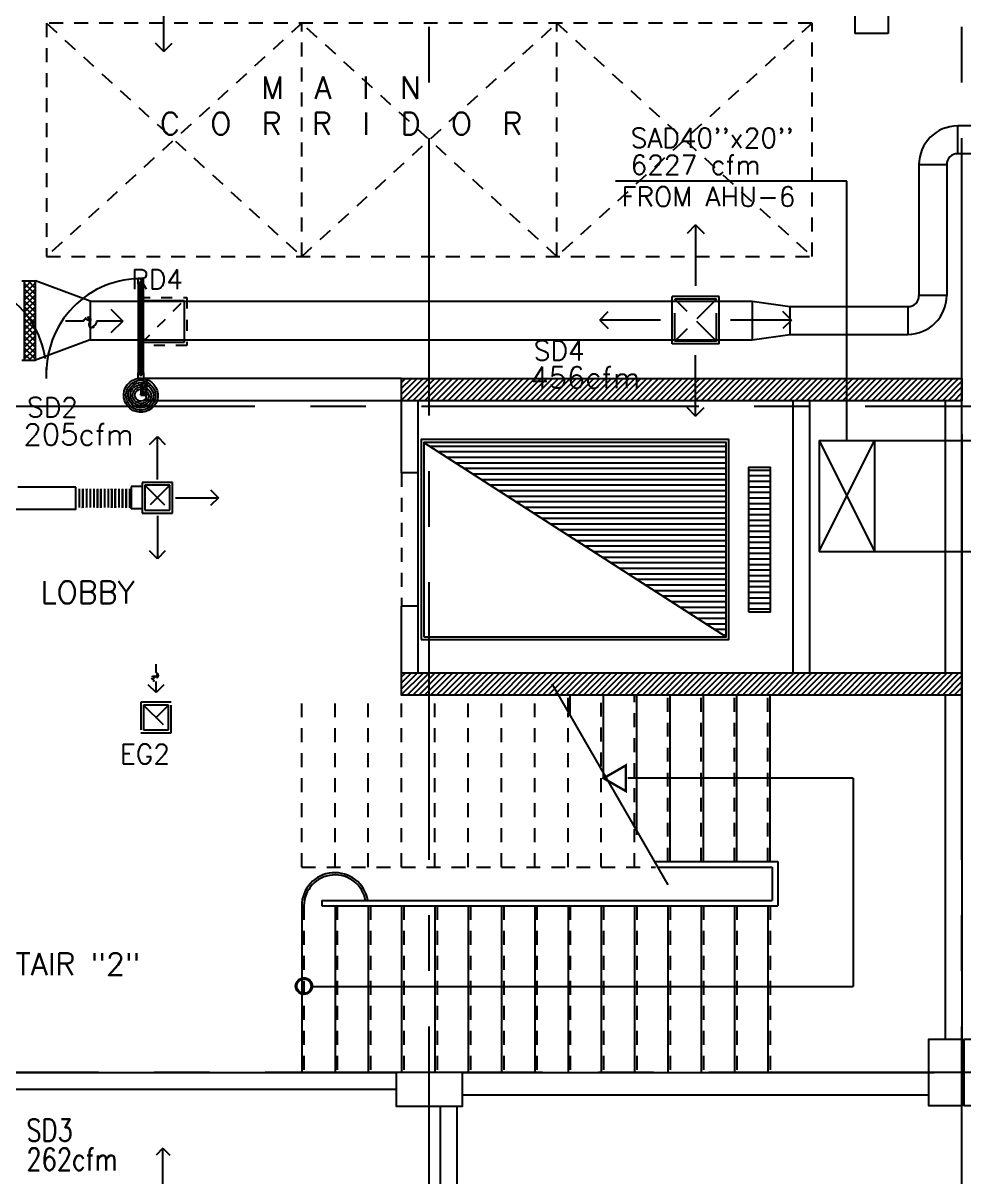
# Model space of a CAD drawing. Extents: x 417866230.2 to 417866327.8, y 43498045.5 to 43498135.4.
# Drawn here: x 417866275.36 to 417866283.83, y 43498093.38 to 43498103.77 of the extents above; entities that cross this region are included whole.
import ezdxf
from ezdxf.enums import TextEntityAlignment as Align

# ---------------------------------------------------------------- set-up
doc = ezdxf.new("R2010")
doc.units = 0
doc.header["$MEASUREMENT"] = 0
for name, pattern in [('CENTERX2', [4, 2.5, -0.5, 0.5, -0.5]), ('HIDDEN', [0.375, 0.25, -0.125]), ('HIDDEN2', [0.1875, 0.125, -0.0625])]:
    doc.linetypes.add(name, pattern=pattern)
doc.layers.get('0').update_dxf_attribs({"linetype": 'CONTINUOUS'})
for name, color, linetype in [('AXES', 11, 'CENTERX2'), ('COL', 9, 'CONTINUOUS'), ('DOOR', 9, 'CONTINUOUS'), ('DUCT', 6, 'CONTINUOUS'), ('EXDUCT', 10, 'CONTINUOUS'), ('FCU', 6, 'CONTINUOUS'), ('HAT', 12, 'CONTINUOUS'), ('HIDDEN', 9, 'HIDDEN2'), ('LIFTS', 9, 'CONTINUOUS'), ('M-AC-FLEX', 3, 'CONTINUOUS'), ('M-EGU.', 2, 'CONTINUOUS'), ('RM-NAME', 9, 'CONTINUOUS'), ('SCD', 2, 'CONTINUOUS'), ('STR', 9, 'CONTINUOUS'), ('WALL', 4, 'CONTINUOUS')]:
    doc.layers.add(name, color=color, linetype=linetype)
doc.styles.add('ROMANS', font='ROMANS.shx', dxfattribs={"width": 0.6})

# ---------------------------------------------------------------- blocks, each defined once
blk = doc.blocks.new('*X55')
at = {"color": 0}
for p, q in [((61359, 45555), (61555, 45751)), ((61359, 45608), (61502, 45751)), ((61359, 45661), (61449, 45751)), ((61359, 45714), (61396, 45751)), ((61408, 45551), (61608, 45751)), ((61461, 45551), (61661, 45751)), ((61514, 45551), (61714, 45751)), ((61567, 45551), (61767, 45751)), ((61620, 45551), (61820, 45751)), ((61673, 45551), (61873, 45751)), ((61726, 45551), (61926, 45751)), ((61779, 45551), (61979, 45751)), ((61832, 45551), (62032, 45751)), ((61885, 45551), (62085, 45751)), ((61938, 45551), (62138, 45751)), ((61991, 45551), (62191, 45751)), ((62044, 45551), (62244, 45751)), ((62097, 45551), (62297, 45751)), ((62150, 45551), (62350, 45751)), ((62203, 45551), (62403, 45751)), ((62256, 45551), (62456, 45751)), ((62309, 45551), (62509, 45751)), ((62362, 45551), (62562, 45751)), ((62415, 45551), (62615, 45751)), ((62469, 45551), (62669, 45751)), ((62522, 45551), (62722, 45751)), ((62575, 45551), (62775, 45751)), ((62628, 45551), (62828, 45751)), ((62681, 45551), (62881, 45751)), ((62734, 45551), (62934, 45751)), ((62787, 45551), (62987, 45751)), ((62840, 45551), (63040, 45751)), ((62893, 45551), (63093, 45751)), ((62946, 45551), (63146, 45751)), ((62999, 45551), (63199, 45751)), ((63052, 45551), (63252, 45751)), ((63105, 45551), (63305, 45751)), ((63158, 45551), (63358, 45751)), ((63211, 45551), (63411, 45751)), ((63264, 45551), (63464, 45751)), ((63317, 45551), (63517, 45751)), ((63370, 45551), (63570, 45751)), ((63423, 45551), (63623, 45751)), ((63476, 45551), (63676, 45751)), ((63529, 45551), (63729, 45751)), ((63582, 45551), (63782, 45751)), ((63635, 45551), (63835, 45751)), ((63688, 45551), (63888, 45751)), ((63741, 45551), (63941, 45751)), ((63794, 45551), (63994, 45751)), ((63847, 45551), (64047, 45751)), ((63900, 45551), (64100, 45751)), ((63953, 45551), (64153, 45751)), ((64006, 45551), (64206, 45751)), ((64060, 45551), (64260, 45751)), ((64113, 45551), (64313, 45751)), ((64166, 45551), (64366, 45751)), ((64219, 45551), (64419, 45751)), ((64272, 45551), (64472, 45751)), ((64325, 45551), (64525, 45751)), ((64378, 45551), (64578, 45751)), ((64431, 45551), (64631, 45751)), ((64484, 45551), (64684, 45751)), ((64537, 45551), (64737, 45751)), ((64590, 45551), (64790, 45751)), ((64643, 45551), (64843, 45751)), ((64696, 45551), (64896, 45751)), ((64749, 45551), (64949, 45751)), ((64802, 45551), (65002, 45751)), ((64855, 45551), (65055, 45751)), ((64908, 45551), (65108, 45751)), ((64961, 45551), (65161, 45751)), ((65014, 45551), (65214, 45751)), ((65067, 45551), (65267, 45751)), ((65120, 45551), (65320, 45751)), ((65173, 45551), (65373, 45751)), ((65226, 45551), (65426, 45751)), ((65279, 45551), (65479, 45751)), ((65332, 45551), (65532, 45751)), ((65385, 45551), (65585, 45751)), ((65438, 45551), (65638, 45751)), ((65491, 45551), (65691, 45751)), ((65544, 45551), (65744, 45751)), ((65597, 45551), (65797, 45751)), ((65651, 45551), (65851, 45751)), ((65704, 45551), (65904, 45751)), ((65757, 45551), (65957, 45751)), ((65810, 45551), (66010, 45751)), ((65863, 45551), (66063, 45751)), ((65916, 45551), (66116, 45751)), ((65969, 45551), (66169, 45751)), ((66022, 45551), (66222, 45751)), ((66075, 45551), (66275, 45751)), ((66128, 45551), (66328, 45751)), ((66181, 45551), (66381, 45751)), ((66234, 45551), (66409, 45726)), ((66287, 45551), (66409, 45673)), ((66340, 45551), (66409, 45620)), ((66393, 45551), (66409, 45567))]:
    blk.add_line(p, q, dxfattribs=at)
blk = doc.blocks.new('*X54')
at = {"color": 0}
for p, q in [((61359, 48207), (61553, 48401)), ((61359, 48260), (61500, 48401)), ((61359, 48313), (61447, 48401)), ((61359, 48366), (61394, 48401)), ((61406, 48201), (61606, 48401)), ((61459, 48201), (61659, 48401)), ((61512, 48201), (61712, 48401)), ((61565, 48201), (61765, 48401)), ((61618, 48201), (61818, 48401)), ((61671, 48201), (61871, 48401)), ((61724, 48201), (61924, 48401)), ((61777, 48201), (61977, 48401)), ((61830, 48201), (62030, 48401)), ((61884, 48201), (62084, 48401)), ((61937, 48201), (62137, 48401)), ((61990, 48201), (62190, 48401)), ((62043, 48201), (62243, 48401)), ((62096, 48201), (62296, 48401)), ((62149, 48201), (62349, 48401)), ((62202, 48201), (62402, 48401)), ((62255, 48201), (62455, 48401)), ((62308, 48201), (62508, 48401)), ((62361, 48201), (62561, 48401)), ((62414, 48201), (62614, 48401)), ((62467, 48201), (62667, 48401)), ((62520, 48201), (62720, 48401)), ((62573, 48201), (62773, 48401)), ((62626, 48201), (62826, 48401)), ((62679, 48201), (62879, 48401)), ((62732, 48201), (62932, 48401)), ((62785, 48201), (62985, 48401)), ((62838, 48201), (63038, 48401)), ((62891, 48201), (63091, 48401)), ((62944, 48201), (63144, 48401)), ((62997, 48201), (63197, 48401)), ((63050, 48201), (63250, 48401)), ((63103, 48201), (63303, 48401)), ((63156, 48201), (63356, 48401)), ((63209, 48201), (63409, 48401)), ((63262, 48201), (63462, 48401)), ((63315, 48201), (63515, 48401)), ((63368, 48201), (63568, 48401)), ((63421, 48201), (63621, 48401)), ((63475, 48201), (63675, 48401)), ((63528, 48201), (63728, 48401)), ((63581, 48201), (63781, 48401)), ((63634, 48201), (63834, 48401)), ((63687, 48201), (63887, 48401)), ((63740, 48201), (63940, 48401)), ((63793, 48201), (63993, 48401)), ((63846, 48201), (64046, 48401)), ((63899, 48201), (64099, 48401)), ((63952, 48201), (64152, 48401)), ((64005, 48201), (64205, 48401)), ((64058, 48201), (64258, 48401)), ((64111, 48201), (64311, 48401)), ((64164, 48201), (64364, 48401)), ((64217, 48201), (64417, 48401)), ((64270, 48201), (64470, 48401)), ((64323, 48201), (64523, 48401)), ((64376, 48201), (64576, 48401)), ((64429, 48201), (64629, 48401)), ((64482, 48201), (64682, 48401)), ((64535, 48201), (64735, 48401)), ((64588, 48201), (64788, 48401)), ((64641, 48201), (64841, 48401)), ((64694, 48201), (64894, 48401)), ((64747, 48201), (64947, 48401)), ((64800, 48201), (65000, 48401)), ((64853, 48201), (65053, 48401)), ((64906, 48201), (65106, 48401)), ((64959, 48201), (65159, 48401)), ((65012, 48201), (65212, 48401)), ((65065, 48201), (65265, 48401)), ((65119, 48201), (65319, 48401)), ((65172, 48201), (65372, 48401)), ((65225, 48201), (65425, 48401)), ((65278, 48201), (65478, 48401)), ((65331, 48201), (65531, 48401)), ((65384, 48201), (65584, 48401)), ((65437, 48201), (65637, 48401)), ((65490, 48201), (65690, 48401)), ((65543, 48201), (65743, 48401)), ((65596, 48201), (65796, 48401)), ((65649, 48201), (65849, 48401)), ((65702, 48201), (65902, 48401)), ((65755, 48201), (65955, 48401)), ((65808, 48201), (66008, 48401)), ((65861, 48201), (66061, 48401)), ((65914, 48201), (66114, 48401)), ((65967, 48201), (66167, 48401)), ((66020, 48201), (66220, 48401)), ((66073, 48201), (66273, 48401)), ((66126, 48201), (66326, 48401)), ((66179, 48201), (66379, 48401)), ((66232, 48201), (66409, 48378)), ((66285, 48201), (66409, 48325)), ((66338, 48201), (66409, 48272)), ((66391, 48201), (66409, 48219))]:
    blk.add_line(p, q, dxfattribs=at)
blk = doc.blocks.new('*X46')
at = {"color": 0}
for p, q in [((477438, 147300), (480112, 147300)), ((477516, 147250), (480112, 147250)), ((477594, 147200), (480112, 147200)), ((477671, 147150), (480112, 147150)), ((477749, 147100), (480112, 147100)), ((477827, 147050), (480112, 147050)), ((477905, 147000), (480112, 147000)), ((477983, 146950), (480112, 146950)), ((478061, 146900), (480112, 146900)), ((478139, 146850), (480112, 146850)), ((478216, 146800), (480112, 146800)), ((478294, 146750), (480112, 146750)), ((478372, 146700), (480112, 146700)), ((478450, 146650), (480112, 146650)), ((478528, 146600), (480112, 146600)), ((478606, 146550), (480112, 146550)), ((478684, 146500), (480112, 146500)), ((478761, 146450), (480112, 146450)), ((478839, 146400), (480112, 146400)), ((478917, 146350), (480112, 146350)), ((478995, 146300), (480112, 146300)), ((479073, 146250), (480112, 146250)), ((479151, 146200), (480112, 146200)), ((479229, 146150), (480112, 146150)), ((479306, 146100), (480112, 146100)), ((479384, 146050), (480112, 146050)), ((479462, 146000), (480112, 146000)), ((479540, 145950), (480112, 145950)), ((479618, 145900), (480112, 145900)), ((479696, 145850), (480112, 145850)), ((479774, 145800), (480112, 145800)), ((479851, 145750), (480112, 145750)), ((479929, 145700), (480112, 145700)), ((480007, 145650), (480112, 145650)), ((480085, 145600), (480112, 145600))]:
    blk.add_line(p, q, dxfattribs=at)
blk = doc.blocks.new('A$C272A55A0')
at = {"layer": 'DOOR', "color": 0, "linetype": 'ByBlock'}
for p, q in [((0, 900), (0, 1050)), ((50, 1050), (0, 1050)), ((50, 950), (50, 1050)), ((1750, 950), (1750, 1050)), ((1750, 1050), (1800, 1050)), ((1800, 1050), (1800, 900)), ((25, 950), (50, 950)), ((25, 900), (25, 950)), ((1775, 950), (1750, 950)), ((1775, 900), (1775, 950)), ((0, 900), (25, 900)), ((75, 900), (25, 900)), ((25, 850), (25, 900)), ((42, 850), (25, 850)), ((58, 870), (42, 870)), ((42, 870), (42, 850)), ((58, 850), (58, 870)), ((75, 850), (58, 850)), ((75, 900), (75, 850)), ((1725, 900), (1775, 900)), ((1725, 900), (1725, 850)), ((1725, 850), (1742, 850)), ((1742, 870), (1758, 870)), ((1742, 850), (1742, 870)), ((1758, 870), (1758, 850)), ((1758, 850), (1775, 850)), ((1800, 900), (1775, 900)), ((1775, 850), (1775, 900)), ((1718, 160), (1709, 160)), ((1709, 95), (1709, 160)), ((1725, 173), (1718, 173)), ((1718, 173), (1718, 83)), ((1718, 95), (1718, 160)), ((1775, 173), (1782, 173)), ((1782, 173), (1782, 83)), ((1782, 160), (1791, 160)), ((1782, 95), (1782, 160)), ((1791, 95), (1791, 160)), ((25, 50), (42, 50)), ((25, 50), (25, 0)), ((25, 0), (75, 0)), ((75, 0), (25, 0)), ((42, 50), (42, 30)), ((42, 30), (58, 30)), ((58, 50), (75, 50)), ((58, 50), (58, 30)), ((75, 50), (75, 0)), ((1718, 95), (1709, 95)), ((1725, 83), (1718, 83)), ((1742, 50), (1725, 50)), ((1725, 50), (1725, 0)), ((1775, 0), (1725, 0)), ((1725, 0), (1775, 0)), ((1742, 50), (1742, 30)), ((1758, 30), (1742, 30)), ((1775, 50), (1758, 50)), ((1758, 50), (1758, 30)), ((1775, 83), (1782, 83)), ((1775, 50), (1775, 0)), ((1782, 95), (1791, 95))]:
    blk.add_line(p, q, dxfattribs=at)
at = {"layer": 'DOOR', "color": 9, "linetype": 'ByBlock'}
for p, q in [((50, 1050), (0, 1010)), ((50, 1050), (0, 937)), ((50, 1050), (37, 950)), ((1750, 1050), (1800, 1010)), ((1750, 1050), (1800, 937)), ((1750, 1050), (1763, 950))]:
    blk.add_line(p, q, dxfattribs=at)
at = {"layer": 'DOOR', "linetype": 'ByBlock'}
for p, q in [((25, 850), (25, 50)), ((42, 850), (42, 50)), ((58, 850), (58, 50)), ((75, 50), (75, 850)), ((1725, 50), (1725, 850)), ((1742, 850), (1742, 50)), ((1758, 850), (1758, 50)), ((1775, 850), (1775, 50))]:
    blk.add_line(p, q, dxfattribs=at)
at = {"layer": 'DOOR', "color": 0, "linetype": 'ByBlock'}
for centre in [(1676, 128), (1824, 128)]:
    blk.add_circle(centre, 32.4, dxfattribs=at)
at = {"layer": 'DOOR', "color": 9, "linetype": 'ByBlock'}
for centre, radius, start, end in [((50, 1050), 34.4, 180, 270), ((50, 1050), 14.4, 180, 270), ((1750, 1050), 14.4, 270, 0), ((1750, 1050), 34.4, 270, 0), ((50, 1050), 54.4, 203.2074, 270), ((50, 1050), 74.4, 227.7764, 270), ((50, 1050), 94.4, 238.0182, 270), ((50, 1050), 114, 244.0838, 257.3774), ((1750, 1050), 54.4, 270, 336.7926), ((1750, 1050), 74.4, 270, 312.2236), ((1750, 1050), 94.4, 270, 301.9818), ((1750, 1050), 114, 282.6226, 295.9162), ((50, 1050), 134, 248.1598, 259.28), ((50, 1050), 154, 251.1053, 256.2858), ((1750, 1050), 134, 280.72, 291.8402), ((1750, 1050), 154, 283.7142, 288.8947)]:
    blk.add_arc(centre, radius, start, end, dxfattribs=at)
at = {"layer": 'DOOR', "linetype": 'HIDDEN', "ltscale": 0.5}
for centre, start, end in [((50, 851), 268.3174, 3.2965), ((1750, 851), 176.7035, 271.6826)]:
    blk.add_arc(centre, 851, start, end, dxfattribs=at)
at = {"layer": 'WALL', "linetype": 'ByBlock'}
blk.add_line((1800, 900), (1800, 1050), dxfattribs=at)
blk = doc.blocks.new('RM1')
at = {"layer": 'RM-NAME', "style": 'ROMANS'}
for tag, p in [('ROOMNAME1', (0, 324)), ('ROOMNAME2', (0, 0))]:
    blk.add_attdef(tag, text='', height=200, dxfattribs=at).set_placement(p, align=Align.MIDDLE)
blk = doc.blocks.new('*X45')
at = {"color": 0}
for p, q in [((140176, 227700), (140376, 227700)), ((140176, 227650), (140376, 227650)), ((140176, 227600), (140376, 227600)), ((140176, 227550), (140376, 227550)), ((140176, 227500), (140376, 227500)), ((140176, 227450), (140376, 227450)), ((140176, 227400), (140376, 227400)), ((140176, 227350), (140376, 227350)), ((140176, 227300), (140376, 227300)), ((140176, 227250), (140376, 227250)), ((140176, 227200), (140376, 227200)), ((140176, 227150), (140376, 227150)), ((140176, 227100), (140376, 227100)), ((140176, 227050), (140376, 227050)), ((140176, 227000), (140376, 227000)), ((140176, 226950), (140376, 226950)), ((140176, 226900), (140376, 226900)), ((140176, 226850), (140376, 226850)), ((140176, 226800), (140376, 226800)), ((140176, 226750), (140376, 226750)), ((140176, 226700), (140376, 226700)), ((140176, 226650), (140376, 226650)), ((140176, 226600), (140376, 226600)), ((140176, 226550), (140376, 226550)), ((140176, 226500), (140376, 226500)), ((140176, 226450), (140376, 226450))]:
    blk.add_line(p, q, dxfattribs=at)
blk = doc.blocks.new('C5')
at = {"layer": 'HAT'}
h = blk.add_hatch(dxfattribs=at)
h.set_pattern_fill('ANSI31', color=256, scale=300, style=0)
h.set_pattern_definition([(45, (-38851, -358245.23), (26.5165043, -26.5165043), [])])
h.paths.add_polyline_path([(-320, 300), (-20, 300), (-20, 0), (-320, 0)])
h.paths.add_polyline_path([(-320, 600), (-20, 600), (-20, 300), (-320, 300)])
h = blk.add_hatch(dxfattribs=at)
h.set_pattern_fill('ANSI31', color=256, scale=300, style=0)
h.set_pattern_definition([(45, (-38531, -358245.23), (26.5165043, -26.5165043), [])])
h.paths.add_polyline_path([(0, 300), (300, 300), (300, 0), (0, 0)])
h.paths.add_polyline_path([(0, 600), (300, 600), (300, 300), (0, 300)])
at = {"layer": 'COL'}
for points in [[(-20, 600), (-20, 0), (-320, 0), (-320, 600)], [(300, 600), (300, 0), (0, 0), (0, 600)]]:
    blk.add_lwpolyline(points, close=True, dxfattribs=at)
blk = doc.blocks.new('15RCD')
at = {"layer": 'M-EGU.', "linetype": 'HIDDEN'}
for p, q in [((-216, -216), (-216, 216)), ((-216, 216), (216, 216)), ((216, 216), (216, -216)), ((-190, -190), (190, 190)), ((216, -216), (-216, -216))]:
    blk.add_line(p, q, dxfattribs=at)
at = {"layer": 'M-EGU.'}
for p, q in [((-469, 110), (-363, 4)), ((-190, -190), (-190, 190)), ((-190, 190), (190, 190)), ((190, 190), (190, -190)), ((-718, 4), (-880, 4)), ((-363, 4), (-598, 4)), ((-363, 4), (-469, -102)), ((190, -190), (-190, -190))]:
    blk.add_line(p, q, dxfattribs=at)
blk.add_lwpolyline([(-718, 4, -0.1324), (-701, 28, -0.15664), (-678, 38, -0.736612), (-659, -10, 0.774232), (-638, -55, 0.203349), (-606, -35, 0.193808), (-598, 4)], format="xyb", dxfattribs=at)
blk = doc.blocks.new('*X118')
at = {"color": 0}
for p, q in [((23912, -1650), (23966, -1596)), ((23912, -1597), (23913, -1596)), ((23970, -1696), (23912, -1638)), ((23919, -1696), (24019, -1596)), ((24023, -1696), (23923, -1596)), ((23972, -1696), (24072, -1596)), ((24076, -1696), (23976, -1596)), ((24025, -1696), (24125, -1596)), ((24129, -1696), (24029, -1596)), ((24078, -1696), (24178, -1596)), ((24182, -1696), (24082, -1596)), ((24131, -1696), (24231, -1596)), ((24235, -1696), (24135, -1596)), ((24184, -1696), (24284, -1596)), ((24288, -1696), (24188, -1596)), ((24237, -1696), (24337, -1596)), ((24341, -1696), (24241, -1596)), ((24290, -1696), (24390, -1596)), ((24394, -1696), (24294, -1596)), ((24343, -1696), (24443, -1596)), ((24447, -1696), (24347, -1596)), ((24396, -1696), (24496, -1596)), ((24500, -1696), (24400, -1596)), ((24449, -1696), (24549, -1596)), ((24553, -1696), (24453, -1596)), ((24502, -1696), (24602, -1596)), ((24606, -1696), (24506, -1596)), ((24555, -1696), (24624, -1628)), ((24624, -1660), (24559, -1596)), ((24624, -1607), (24612, -1596)), ((23917, -1696), (23912, -1691)), ((24608, -1696), (24624, -1681))]:
    blk.add_line(p, q, dxfattribs=at)

msp = doc.modelspace()

# ---------------------------------------------------------------- hatches: boundary and pattern name
at = {"layer": 'HAT'}
h = msp.add_hatch(dxfattribs=at)
h.set_pattern_fill('ANSI31', color=256, scale=300, style=0)
h.set_pattern_definition([(45, (0, 0), (-26.5165042945, 26.5165042945), [])])
h.paths.add_polyline_path([(417866279.017, 43498094.322), (417866278.717, 43498094.322), (417866278.717, 43498094.072), (417866279.017, 43498094.072)])
h.paths.add_polyline_path([(417866279.317, 43498094.322), (417866279.017, 43498094.322), (417866279.017, 43498094.072), (417866279.317, 43498094.072)])

# ---------------------------------------------------------------- linework, layer by layer
at = {"layer": 'AXES'}
for p, q in [((417866279.017, 43498056.238), (417866279.017, 43498135.05)), ((417866283.817, 43498056.238), (417866283.817, 43498134.365)), ((417866230.945, 43498100.322), (417866300.037, 43498100.322)), ((417866300.037, 43498094.322), (417866230.945, 43498094.322))]:
    msp.add_line(p, q, dxfattribs=at)
at = {"layer": 'COL'}
for points in [[(417866283.817, 43498100.572), (417866283.817, 43498100.372), (417866278.767, 43498100.372), (417866278.767, 43498100.572)], [(417866283.817, 43498097.922), (417866283.817, 43498097.722), (417866278.767, 43498097.722), (417866278.767, 43498097.922)], [(417866278.717, 43498094.322), (417866278.717, 43498094.019), (417866279.317, 43498094.019), (417866279.317, 43498094.322)]]:
    msp.add_lwpolyline(points, close=True, dxfattribs=at)
at = {"layer": 'DUCT'}
for p, q in [((417866285.879, 43498102.847), (417866283.779, 43498102.847)), ((417866283.779, 43498102.597), (417866283.779, 43498102.847)), ((417866285.879, 43498102.597), (417866283.779, 43498102.597)), ((417866283.679, 43498102.497), (417866283.429, 43498102.497)), ((417866283.429, 43498102.497), (417866283.429, 43498101.32)), ((417866283.679, 43498102.497), (417866283.679, 43498101.32)), ((417866275.962, 43498101.27), (417866275.469, 43498101.451)), ((417866283.679, 43498101.32), (417866283.429, 43498101.32)), ((417866275.962, 43498101.27), (417866281.926, 43498101.27)), ((417866275.962, 43498101.27), (417866275.962, 43498100.92)), ((417866281.926, 43498101.27), (417866281.926, 43498100.92)), ((417866281.926, 43498101.27), (417866282.267, 43498101.22)), ((417866282.267, 43498101.22), (417866283.329, 43498101.22)), ((417866282.267, 43498101.22), (417866282.267, 43498100.97)), ((417866283.329, 43498101.22), (417866283.329, 43498100.97)), ((417866275.962, 43498100.92), (417866275.469, 43498100.739)), ((417866275.962, 43498100.92), (417866281.926, 43498100.92)), ((417866281.926, 43498100.92), (417866282.267, 43498100.97)), ((417866282.267, 43498100.97), (417866283.329, 43498100.97)), ((417866282.53, 43498100.013), (417866283.03, 43498100.013)), ((417866282.53, 43498099.013), (417866283.03, 43498100.013)), ((417866282.53, 43498100.013), (417866283.03, 43498099.013)), ((417866282.53, 43498100.013), (417866282.53, 43498099.013)), ((417866282.53, 43498099.013), (417866283.03, 43498100.013)), ((417866282.53, 43498100.013), (417866283.03, 43498099.013)), ((417866282.53, 43498100.013), (417866282.53, 43498099.013)), ((417866283.007, 43498100.013), (417866284.376, 43498100.013)), ((417866283.03, 43498100.013), (417866283.03, 43498099.013)), ((417866283.03, 43498100.013), (417866283.03, 43498099.013)), ((417866275.831, 43498099.594), (417866275.308, 43498099.594)), ((417866275.831, 43498099.394), (417866275.831, 43498099.594)), ((417866275.831, 43498099.394), (417866263.16, 43498099.394)), ((417866282.53, 43498099.013), (417866283.03, 43498099.013)), ((417866283.007, 43498099.013), (417866284.376, 43498099.013))]:
    msp.add_line(p, q, dxfattribs=at)
for centre, radius, start, end in [((417866283.779, 43498102.497), 0.35, 90, 180), ((417866283.779, 43498102.497), 0.1, 90, 180), ((417866283.329, 43498101.32), 0.1, 270, 0), ((417866283.329, 43498101.32), 0.35, 270, 0)]:
    msp.add_arc(centre, radius, start, end, dxfattribs=at)
at = {"layer": 'EXDUCT', "color": 4, "linetype": 'Continuous'}
for p, q in [((417866282.78, 43498102.35), (417866280.694, 43498102.35)), ((417866282.78, 43498100.013), (417866282.78, 43498102.35))]:
    msp.add_line(p, q, dxfattribs=at)
at = {"layer": 'FCU', "color": 3}
for p, q in [((417866282.851, 43498103.917), (417866282.851, 43498103.679)), ((417866283.151, 43498103.917), (417866283.151, 43498103.679)), ((417866283.151, 43498103.679), (417866282.851, 43498103.679)), ((417866275.344, 43498101.451), (417866275.469, 43498101.451)), ((417866275.369, 43498100.739), (417866275.369, 43498101.451)), ((417866275.469, 43498100.739), (417866275.469, 43498101.451)), ((417866275.344, 43498100.739), (417866275.469, 43498100.739))]:
    msp.add_line(p, q, dxfattribs=at)
at = {"layer": 'HIDDEN'}
for p, q in [((417866282.467, 43498103.772), (417866275.567, 43498103.772)), ((417866275.567, 43498103.772), (417866275.567, 43498101.672)), ((417866277.867, 43498103.772), (417866275.567, 43498101.672)), ((417866275.567, 43498103.772), (417866277.867, 43498101.672)), ((417866280.167, 43498101.672), (417866277.867, 43498103.772)), ((417866277.867, 43498101.672), (417866280.167, 43498103.772)), ((417866277.867, 43498101.672), (417866277.867, 43498103.772)), ((417866277.867, 43498101.672), (417866277.867, 43498103.772)), ((417866282.467, 43498103.772), (417866280.167, 43498101.672)), ((417866280.167, 43498103.772), (417866282.467, 43498101.672)), ((417866280.167, 43498101.672), (417866280.167, 43498103.772)), ((417866280.167, 43498101.672), (417866280.167, 43498103.772)), ((417866282.467, 43498101.672), (417866282.467, 43498103.772)), ((417866275.567, 43498101.672), (417866282.467, 43498101.672)), ((417866278.767, 43498099.722), (417866278.767, 43498098.522))]:
    msp.add_line(p, q, dxfattribs=at)
at = {"layer": 'LIFTS'}
for p, q in [((417866278.967, 43498099.997), (417866281.692, 43498098.247)), ((417866278.917, 43498098.522), (417866278.917, 43498099.722))]:
    msp.add_line(p, q, dxfattribs=at)
for points in [[(417866278.942, 43498098.222), (417866281.717, 43498098.222), (417866281.717, 43498100.022), (417866278.942, 43498100.022)], [(417866278.967, 43498098.247), (417866281.692, 43498098.247), (417866281.692, 43498099.997), (417866278.967, 43498099.997)], [(417866281.892, 43498098.472), (417866282.092, 43498098.472), (417866282.092, 43498099.772), (417866281.892, 43498099.772)]]:
    msp.add_lwpolyline(points, close=True, dxfattribs=at)
at = {"layer": 'M-AC-FLEX', "color": 11}
for p, q in [((417866275.863, 43498099.578), (417866275.863, 43498099.41)), ((417866275.863, 43498099.578), (417866275.863, 43498099.41)), ((417866275.896, 43498099.578), (417866275.896, 43498099.41)), ((417866275.896, 43498099.578), (417866275.896, 43498099.41)), ((417866275.896, 43498099.409), (417866275.896, 43498099.577)), ((417866275.896, 43498099.409), (417866275.896, 43498099.577)), ((417866275.928, 43498099.578), (417866275.928, 43498099.41)), ((417866275.96, 43498099.578), (417866275.96, 43498099.41)), ((417866275.96, 43498099.578), (417866275.96, 43498099.41)), ((417866275.993, 43498099.578), (417866275.993, 43498099.41)), ((417866275.993, 43498099.578), (417866275.993, 43498099.41)), ((417866276.026, 43498099.578), (417866276.026, 43498099.41)), ((417866276.026, 43498099.578), (417866276.026, 43498099.41)), ((417866276.026, 43498099.409), (417866276.026, 43498099.577)), ((417866276.026, 43498099.409), (417866276.026, 43498099.577)), ((417866276.058, 43498099.578), (417866276.058, 43498099.41)), ((417866276.058, 43498099.578), (417866276.058, 43498099.41)), ((417866276.058, 43498099.409), (417866276.058, 43498099.577)), ((417866276.058, 43498099.409), (417866276.058, 43498099.577)), ((417866276.09, 43498099.578), (417866276.09, 43498099.41)), ((417866276.09, 43498099.578), (417866276.09, 43498099.41)), ((417866276.123, 43498099.578), (417866276.123, 43498099.41)), ((417866276.123, 43498099.578), (417866276.123, 43498099.41)), ((417866276.155, 43498099.578), (417866276.155, 43498099.41)), ((417866276.155, 43498099.578), (417866276.155, 43498099.41)), ((417866276.155, 43498099.409), (417866276.155, 43498099.577)), ((417866276.155, 43498099.409), (417866276.155, 43498099.577)), ((417866276.187, 43498099.578), (417866276.187, 43498099.41)), ((417866276.187, 43498099.578), (417866276.187, 43498099.41)), ((417866276.187, 43498099.409), (417866276.187, 43498099.577)), ((417866276.187, 43498099.409), (417866276.187, 43498099.577)), ((417866276.22, 43498099.578), (417866276.22, 43498099.41)), ((417866276.22, 43498099.578), (417866276.22, 43498099.41)), ((417866276.253, 43498099.578), (417866276.253, 43498099.41)), ((417866276.253, 43498099.578), (417866276.253, 43498099.41)), ((417866276.253, 43498099.578), (417866276.253, 43498099.41)), ((417866276.253, 43498099.409), (417866276.253, 43498099.577)), ((417866276.285, 43498099.578), (417866276.285, 43498099.41)), ((417866276.285, 43498099.578), (417866276.285, 43498099.41)), ((417866276.285, 43498099.578), (417866276.285, 43498099.41)), ((417866276.285, 43498099.578), (417866276.285, 43498099.41)), ((417866276.285, 43498099.578), (417866276.285, 43498099.41)), ((417866276.285, 43498099.578), (417866276.285, 43498099.41)), ((417866276.285, 43498099.409), (417866276.285, 43498099.577)), ((417866276.285, 43498099.409), (417866276.285, 43498099.577)), ((417866276.318, 43498099.578), (417866276.318, 43498099.41)), ((417866276.318, 43498099.578), (417866276.318, 43498099.41)), ((417866276.318, 43498099.578), (417866276.318, 43498099.41)), ((417866276.318, 43498099.409), (417866276.318, 43498099.577))]:
    msp.add_line(p, q, dxfattribs=at)
at = {"layer": 'M-AC-FLEX'}
for points in [[(417866275.863, 43498099.578, 1), (417866275.831, 43498099.578)], [(417866275.831, 43498099.578, -0.998089), (417866275.863, 43498099.578)], [(417866275.831, 43498099.578, -1), (417866275.863, 43498099.578)], [(417866275.896, 43498099.578, -1), (417866275.863, 43498099.578, 1), (417866275.831, 43498099.578)], [(417866275.863, 43498099.578, 1), (417866275.896, 43498099.578)], [(417866275.896, 43498099.578, -0.412332), (417866275.88, 43498099.561, -0.412332)], [(417866275.928, 43498099.577, -0.00451), (417866275.928, 43498099.577, 1.018005), (417866275.896, 43498099.577)], [(417866275.896, 43498099.577, 0.00451), (417866275.896, 43498099.577, -1.018005), (417866275.928, 43498099.577)], [(417866275.928, 43498099.578, 1), (417866275.96, 43498099.578, -1), (417866275.993, 43498099.578)], [(417866275.928, 43498099.578, 0.412332), (417866275.944, 43498099.561, 0.412332)], [(417866275.96, 43498099.578, -1), (417866275.928, 43498099.578)], [(417866275.96, 43498099.578, -1), (417866275.993, 43498099.578)], [(417866276.026, 43498099.578, -1), (417866275.993, 43498099.578, 1), (417866275.96, 43498099.578)], [(417866275.993, 43498099.578, 1), (417866275.96, 43498099.578)], [(417866275.993, 43498099.578, 1), (417866276.026, 43498099.578)], [(417866276.058, 43498099.577, -0.00451), (417866276.058, 43498099.577, 1.018005), (417866276.026, 43498099.577)], [(417866276.026, 43498099.577, 0.00451), (417866276.026, 43498099.577, -1.018005), (417866276.058, 43498099.577)], [(417866276.058, 43498099.578, 1), (417866276.09, 43498099.578, -1), (417866276.123, 43498099.578)], [(417866276.09, 43498099.578, -1), (417866276.058, 43498099.578)], [(417866276.123, 43498099.578, 1), (417866276.09, 43498099.578)], [(417866276.09, 43498099.578, -1), (417866276.123, 43498099.578)], [(417866276.155, 43498099.578, -1), (417866276.123, 43498099.578, 1), (417866276.09, 43498099.578)], [(417866276.123, 43498099.578, 1), (417866276.155, 43498099.578)], [(417866276.155, 43498099.578, -0.412332), (417866276.139, 43498099.561, -0.412332)], [(417866276.155, 43498099.577, 0.00451), (417866276.155, 43498099.577, -1.018005), (417866276.187, 43498099.577)], [(417866276.187, 43498099.577, -0.00451), (417866276.187, 43498099.577, 1.018005), (417866276.155, 43498099.577)], [(417866276.187, 43498099.578, 1), (417866276.22, 43498099.578, -1), (417866276.253, 43498099.578)], [(417866276.22, 43498099.578, -1), (417866276.187, 43498099.578)], [(417866276.187, 43498099.578, 0.412332), (417866276.204, 43498099.561, 0.412332)], [(417866276.22, 43498099.578, -1), (417866276.253, 43498099.578)], [(417866276.285, 43498099.578, -1), (417866276.253, 43498099.578, 1), (417866276.22, 43498099.578)], [(417866276.253, 43498099.578, 1), (417866276.22, 43498099.578)], [(417866276.221, 43498099.577, 0.00451), (417866276.221, 43498099.577, -1.018005), (417866276.253, 43498099.577)], [(417866276.253, 43498099.578, 1), (417866276.285, 43498099.578, -1), (417866276.318, 43498099.578)], [(417866276.253, 43498099.578, 1), (417866276.285, 43498099.578)], [(417866276.285, 43498099.578, -1), (417866276.253, 43498099.578)], [(417866276.329, 43498099.562, -0.33058), (417866276.318, 43498099.578, 1), (417866276.285, 43498099.578)], [(417866276.329, 43498099.562, -0.33058), (417866276.318, 43498099.578)], [(417866276.318, 43498099.578, 0.33058), (417866276.329, 43498099.562, 0.33058)], [(417866276.318, 43498099.578, 0.33058), (417866276.329, 43498099.562, 0.33058)], [(417866275.896, 43498099.409, 1), (417866275.863, 43498099.409, -1), (417866275.831, 43498099.409)], [(417866275.863, 43498099.409, -1), (417866275.831, 43498099.409)], [(417866275.831, 43498099.409, 0.998089), (417866275.863, 43498099.409)], [(417866275.831, 43498099.409, 1), (417866275.863, 43498099.409)], [(417866275.863, 43498099.409, -1), (417866275.896, 43498099.409)], [(417866275.896, 43498099.409, 0.412332), (417866275.88, 43498099.425, 0.412332)], [(417866275.896, 43498099.41, -0.00451), (417866275.896, 43498099.409, 0.008922), (417866275.896, 43498099.409)], [(417866275.928, 43498099.41, -0.999838), (417866275.896, 43498099.409)], [(417866275.896, 43498099.41, 0.999838), (417866275.928, 43498099.409)], [(417866275.896, 43498099.41, 0.999838), (417866275.928, 43498099.409)], [(417866275.928, 43498099.41, -0.999838), (417866275.896, 43498099.409)], [(417866275.896, 43498099.409, -0.004461), (417866275.896, 43498099.409)], [(417866275.896, 43498099.409, -0.004461), (417866275.896, 43498099.409)], [(417866275.896, 43498099.409, 0.008922), (417866275.896, 43498099.409)], [(417866275.928, 43498099.41, -0.412332), (417866275.944, 43498099.426, -0.412332)], [(417866275.928, 43498099.41, -1), (417866275.96, 43498099.41, 1), (417866275.993, 43498099.41)], [(417866275.928, 43498099.41, 0.00451), (417866275.928, 43498099.409, -0.008922), (417866275.928, 43498099.409)], [(417866275.928, 43498099.409, 0.004461), (417866275.928, 43498099.409)], [(417866275.928, 43498099.409, -0.008922), (417866275.928, 43498099.409)], [(417866275.928, 43498099.409, 0.004461), (417866275.928, 43498099.409)], [(417866276.026, 43498099.41, 1), (417866275.993, 43498099.41, -1), (417866275.96, 43498099.41)], [(417866276.026, 43498099.41, -0.00451), (417866276.026, 43498099.409, 0.008922), (417866276.026, 43498099.409)], [(417866276.058, 43498099.41, -0.999838), (417866276.026, 43498099.409)], [(417866276.026, 43498099.41, 0.999838), (417866276.058, 43498099.409)], [(417866276.026, 43498099.41, 0.999838), (417866276.058, 43498099.409)], [(417866276.058, 43498099.41, -0.999838), (417866276.026, 43498099.409)], [(417866276.026, 43498099.409, -0.004461), (417866276.026, 43498099.409)], [(417866276.026, 43498099.409, -0.004461), (417866276.026, 43498099.409)], [(417866276.026, 43498099.409, 0.008922), (417866276.026, 43498099.409)], [(417866276.058, 43498099.41, -1), (417866276.09, 43498099.41, 1), (417866276.123, 43498099.41)], [(417866276.058, 43498099.41, 0.00451), (417866276.058, 43498099.409, -0.008922), (417866276.058, 43498099.409)], [(417866276.058, 43498099.409, 0.004461), (417866276.058, 43498099.409)], [(417866276.058, 43498099.409, -0.008922), (417866276.058, 43498099.409)], [(417866276.058, 43498099.409, 0.004461), (417866276.058, 43498099.409)], [(417866276.155, 43498099.41, 1), (417866276.123, 43498099.41, -1), (417866276.09, 43498099.41)], [(417866276.155, 43498099.41, 0.412332), (417866276.139, 43498099.426, 0.412332)], [(417866276.155, 43498099.41, 0.999838), (417866276.187, 43498099.409)], [(417866276.187, 43498099.41, -0.999838), (417866276.155, 43498099.409)], [(417866276.155, 43498099.41, -0.00451), (417866276.155, 43498099.409, 0.008922), (417866276.155, 43498099.409)], [(417866276.187, 43498099.41, -0.999838), (417866276.155, 43498099.409)], [(417866276.155, 43498099.41, 0.999838), (417866276.187, 43498099.409)], [(417866276.155, 43498099.409, -0.004461), (417866276.155, 43498099.409)], [(417866276.155, 43498099.409, 0.008922), (417866276.155, 43498099.409)], [(417866276.155, 43498099.409, -0.004461), (417866276.155, 43498099.409)], [(417866276.187, 43498099.41, -1), (417866276.22, 43498099.41, 1), (417866276.253, 43498099.41)], [(417866276.187, 43498099.41, -0.412332), (417866276.204, 43498099.426, -0.412332)], [(417866276.187, 43498099.41, 0.00451), (417866276.187, 43498099.409, -0.008922), (417866276.187, 43498099.409)], [(417866276.187, 43498099.409, 0.004461), (417866276.187, 43498099.409)], [(417866276.187, 43498099.409, 0.004461), (417866276.187, 43498099.409)], [(417866276.187, 43498099.409, -0.008922), (417866276.187, 43498099.409)], [(417866276.285, 43498099.41, 1), (417866276.253, 43498099.41, -1), (417866276.22, 43498099.41)], [(417866276.221, 43498099.41, 0.999838), (417866276.253, 43498099.409)], [(417866276.253, 43498099.41, -0.999838), (417866276.221, 43498099.409)], [(417866276.221, 43498099.409, -0.004461), (417866276.221, 43498099.409)], [(417866276.221, 43498099.409, 0.008922), (417866276.221, 43498099.409)], [(417866276.253, 43498099.41, -1), (417866276.285, 43498099.41, 1), (417866276.318, 43498099.41)], [(417866276.253, 43498099.41, 0.00451), (417866276.253, 43498099.409, -0.008922), (417866276.253, 43498099.409)], [(417866276.253, 43498099.409, 0.004461), (417866276.253, 43498099.409)], [(417866276.329, 43498099.425, 0.33058), (417866276.318, 43498099.41, -1), (417866276.285, 43498099.41)], [(417866276.318, 43498099.41, -0.33058), (417866276.329, 43498099.425, -0.33058)]]:
    msp.add_lwpolyline(points, format="xyb", dxfattribs=at)
at = {"layer": 'M-EGU.'}
for p, q in [((417866276.624, 43498103.517), (417866276.624, 43498104.065)), ((417866276.624, 43498103.517), (417866276.548, 43498103.593)), ((417866276.624, 43498103.517), (417866276.7, 43498103.593)), ((417866281.417, 43498101.956), (417866281.34, 43498101.879)), ((417866281.417, 43498101.956), (417866281.493, 43498101.879)), ((417866281.417, 43498101.956), (417866281.417, 43498101.407)), ((417866281.204, 43498100.885), (417866281.204, 43498101.311)), ((417866281.63, 43498101.311), (417866281.204, 43498101.311)), ((417866281.63, 43498100.885), (417866281.63, 43498101.311)), ((417866280.553, 43498101.098), (417866280.629, 43498101.175)), ((417866280.553, 43498101.098), (417866280.629, 43498101.022)), ((417866281.101, 43498101.098), (417866280.553, 43498101.098)), ((417866282.281, 43498101.098), (417866281.732, 43498101.098)), ((417866282.281, 43498101.098), (417866282.204, 43498101.175)), ((417866282.281, 43498101.098), (417866282.204, 43498101.022)), ((417866281.63, 43498100.885), (417866281.204, 43498100.885)), ((417866281.417, 43498100.234), (417866281.417, 43498100.783)), ((417866281.417, 43498100.234), (417866281.34, 43498100.311)), ((417866281.417, 43498100.234), (417866281.493, 43498100.311)), ((417866276.496, 43498099.978), (417866276.567, 43498100.049)), ((417866276.567, 43498100.049), (417866276.638, 43498099.978)), ((417866276.567, 43498099.663), (417866276.567, 43498100.049)), ((417866276.704, 43498099.636), (417866276.429, 43498099.636)), ((417866276.429, 43498099.636), (417866276.429, 43498099.361)), ((417866276.704, 43498099.361), (417866276.704, 43498099.636)), ((417866276.329, 43498099.599), (417866276.329, 43498099.399)), ((417866276.429, 43498099.599), (417866276.329, 43498099.599)), ((417866277.046, 43498099.569), (417866277.117, 43498099.499)), ((417866276.731, 43498099.499), (417866277.117, 43498099.499)), ((417866277.117, 43498099.499), (417866277.046, 43498099.428)), ((417866276.429, 43498099.399), (417866276.329, 43498099.399)), ((417866276.429, 43498099.361), (417866276.704, 43498099.361)), ((417866276.567, 43498099.335), (417866276.567, 43498098.949)), ((417866276.567, 43498098.949), (417866276.496, 43498099.019)), ((417866276.638, 43498099.019), (417866276.567, 43498098.949)), ((417866276.554, 43498097.744), (417866276.484, 43498097.815)), ((417866276.554, 43498097.744), (417866276.554, 43498097.845)), ((417866276.625, 43498097.815), (417866276.554, 43498097.744)), ((417866276.442, 43498097.632), (417866276.442, 43498097.407)), ((417866276.667, 43498097.632), (417866276.442, 43498097.632)), ((417866276.667, 43498097.407), (417866276.667, 43498097.632)), ((417866276.442, 43498097.407), (417866276.667, 43498097.407)), ((417866276.617, 43498093.64), (417866276.556, 43498093.579)), ((417866276.617, 43498093.64), (417866276.678, 43498093.579)), ((417866276.617, 43498093.201), (417866276.617, 43498093.64))]:
    msp.add_line(p, q, dxfattribs=at)
at = {"layer": 'M-EGU.', "linetype": 'HIDDEN'}
for p, q in [((417866281.605, 43498100.91), (417866281.229, 43498101.286)), ((417866281.605, 43498101.286), (417866281.229, 43498100.91)), ((417866281.229, 43498100.91), (417866281.229, 43498101.286)), ((417866281.605, 43498101.286), (417866281.229, 43498101.286)), ((417866281.605, 43498100.91), (417866281.605, 43498101.286)), ((417866281.605, 43498100.91), (417866281.229, 43498100.91)), ((417866276.454, 43498099.611), (417866276.679, 43498099.386)), ((417866276.679, 43498099.611), (417866276.454, 43498099.386)), ((417866276.679, 43498099.611), (417866276.454, 43498099.611)), ((417866276.454, 43498099.611), (417866276.454, 43498099.386)), ((417866276.679, 43498099.386), (417866276.679, 43498099.611)), ((417866276.454, 43498099.386), (417866276.679, 43498099.386)), ((417866276.417, 43498097.657), (417866276.417, 43498097.382)), ((417866276.692, 43498097.657), (417866276.417, 43498097.657)), ((417866276.442, 43498097.632), (417866276.667, 43498097.407)), ((417866276.692, 43498097.382), (417866276.692, 43498097.657)), ((417866276.417, 43498097.382), (417866276.692, 43498097.382))]:
    msp.add_line(p, q, dxfattribs=at)
at = {"layer": 'M-EGU.', "color": 2}
for p, q in [((417866276.554, 43498097.925), (417866276.554, 43498097.999)), ((417866276.554, 43498097.519), (417866276.667, 43498097.632))]:
    msp.add_line(p, q, dxfattribs=at)
at = {"layer": 'M-EGU.'}
msp.add_lwpolyline([(417866276.554, 43498097.925, -0.1324), (417866276.57, 43498097.914, -0.15664), (417866276.577, 43498097.898, -0.736612), (417866276.545, 43498097.886, 0.774232), (417866276.515, 43498097.872, 0.203349), (417866276.529, 43498097.851, 0.193808), (417866276.554, 43498097.845)], format="xyb", dxfattribs=at)
at = {"layer": 'STR'}
for p, q in [((417866280.122, 43498097.822), (417866281.166, 43498096.014)), ((417866280.287, 43498097.537), (417866280.287, 43498097.722)), ((417866280.587, 43498096.972), (417866280.587, 43498097.722)), ((417866280.887, 43498096.463), (417866280.887, 43498097.722)), ((417866281.187, 43498096.222), (417866281.187, 43498097.722)), ((417866281.487, 43498096.222), (417866281.487, 43498097.722)), ((417866281.787, 43498096.222), (417866281.787, 43498097.722)), ((417866282.087, 43498096.222), (417866282.087, 43498097.722)), ((417866282.837, 43498096.972), (417866280.807, 43498096.972)), ((417866282.837, 43498096.972), (417866282.837, 43498095.097)), ((417866281.046, 43498096.222), (417866282.157, 43498096.222)), ((417866282.157, 43498096.222), (417866282.157, 43498095.822)), ((417866281.075, 43498096.172), (417866282.107, 43498096.172)), ((417866282.107, 43498096.172), (417866282.107, 43498095.872)), ((417866277.867, 43498095.822), (417866277.867, 43498094.322)), ((417866278.047, 43498095.872), (417866282.107, 43498095.872)), ((417866278.047, 43498095.872), (417866278.047, 43498095.822)), ((417866278.047, 43498095.822), (417866282.157, 43498095.822)), ((417866278.167, 43498095.822), (417866278.167, 43498094.322)), ((417866278.467, 43498095.822), (417866278.467, 43498094.322)), ((417866278.767, 43498095.822), (417866278.767, 43498094.322)), ((417866279.067, 43498095.822), (417866279.067, 43498094.322)), ((417866279.367, 43498095.822), (417866279.367, 43498094.322)), ((417866279.667, 43498095.822), (417866279.667, 43498094.322)), ((417866279.967, 43498095.822), (417866279.967, 43498094.322)), ((417866280.267, 43498095.822), (417866280.267, 43498094.322)), ((417866280.567, 43498095.822), (417866280.567, 43498094.322)), ((417866280.867, 43498095.822), (417866280.867, 43498094.322)), ((417866281.167, 43498095.822), (417866281.167, 43498094.322)), ((417866281.467, 43498095.822), (417866281.467, 43498094.322)), ((417866281.767, 43498095.822), (417866281.767, 43498094.322)), ((417866282.067, 43498095.822), (417866282.067, 43498094.322)), ((417866277.962, 43498095.097), (417866282.837, 43498095.097))]:
    msp.add_line(p, q, dxfattribs=at)
at = {"layer": 'STR', "linetype": 'HIDDEN2'}
for p, q in [((417866277.867, 43498096.172), (417866277.867, 43498097.722)), ((417866278.167, 43498096.172), (417866278.167, 43498097.722)), ((417866278.467, 43498096.172), (417866278.467, 43498097.722)), ((417866278.767, 43498096.172), (417866278.767, 43498097.722)), ((417866279.067, 43498096.172), (417866279.067, 43498097.722)), ((417866279.367, 43498096.172), (417866279.367, 43498097.722)), ((417866279.667, 43498096.172), (417866279.667, 43498097.722)), ((417866279.967, 43498096.172), (417866279.967, 43498097.722)), ((417866280.267, 43498097.571), (417866280.267, 43498097.722)), ((417866280.567, 43498097.078), (417866280.567, 43498097.722)), ((417866280.867, 43498096.532), (417866280.867, 43498097.722)), ((417866281.167, 43498096.222), (417866281.167, 43498097.722)), ((417866281.467, 43498096.222), (417866281.467, 43498097.722)), ((417866281.767, 43498096.222), (417866281.767, 43498097.722)), ((417866282.067, 43498096.222), (417866282.067, 43498097.722)), ((417866280.267, 43498096.172), (417866280.267, 43498097.559)), ((417866280.567, 43498096.172), (417866280.567, 43498097.044)), ((417866280.867, 43498096.172), (417866280.867, 43498096.513)), ((417866277.867, 43498096.172), (417866281.055, 43498096.172)), ((417866277.887, 43498095.822), (417866277.887, 43498094.322)), ((417866278.187, 43498095.822), (417866278.187, 43498094.322)), ((417866278.487, 43498095.822), (417866278.487, 43498094.322)), ((417866278.787, 43498095.822), (417866278.787, 43498094.322)), ((417866279.087, 43498095.822), (417866279.087, 43498094.322)), ((417866279.387, 43498095.822), (417866279.387, 43498094.322)), ((417866279.687, 43498095.822), (417866279.687, 43498094.322)), ((417866279.987, 43498095.822), (417866279.987, 43498094.322)), ((417866280.287, 43498095.822), (417866280.287, 43498094.322)), ((417866280.587, 43498095.822), (417866280.587, 43498094.322)), ((417866280.887, 43498095.822), (417866280.887, 43498094.322)), ((417866281.187, 43498095.822), (417866281.187, 43498094.322)), ((417866281.487, 43498095.822), (417866281.487, 43498094.322)), ((417866281.787, 43498095.822), (417866281.787, 43498094.322)), ((417866282.087, 43498095.822), (417866282.087, 43498094.322))]:
    msp.add_line(p, q, dxfattribs=at)
at = {"layer": 'STR', "const_width": 0.0215}
msp.add_lwpolyline([(417866280.787, 43498096.857), (417866280.787, 43498097.088), (417866280.587, 43498096.972)], close=True, dxfattribs=at)
at = {"layer": 'STR'}
for radius in [0.075, 0.065]:
    msp.add_circle((417866277.887, 43498095.101), radius, dxfattribs=at)
msp.add_arc((417866278.167, 43498095.822), 0.3, 9.5941, 180, dxfattribs=at)
at = {"layer": 'STR', "linetype": 'HIDDEN2'}
msp.add_arc((417866278.167, 43498095.822), 0.28, 9.5941, 180, dxfattribs=at)
at = {"layer": 'WALL'}
for p, q in [((417866278.767, 43498100.572), (417866276.467, 43498100.572)), ((417866276.467, 43498100.372), (417866276.467, 43498100.572)), ((417866278.767, 43498100.372), (417866276.467, 43498100.372)), ((417866278.767, 43498099.722), (417866278.767, 43498100.372)), ((417866278.917, 43498099.722), (417866278.917, 43498100.372)), ((417866282.292, 43498100.372), (417866282.292, 43498097.922)), ((417866282.442, 43498100.372), (417866282.442, 43498097.922)), ((417866283.667, 43498097.922), (417866283.667, 43498100.372)), ((417866283.817, 43498097.922), (417866283.817, 43498100.372)), ((417866283.817, 43498100.072), (417866283.817, 43498094.622)), ((417866278.917, 43498099.722), (417866278.767, 43498099.722)), ((417866278.767, 43498097.922), (417866278.767, 43498098.522)), ((417866278.917, 43498098.522), (417866278.767, 43498098.522)), ((417866278.917, 43498097.922), (417866278.917, 43498098.522)), ((417866283.667, 43498094.622), (417866283.667, 43498097.722)), ((417866274.517, 43498094.322), (417866278.717, 43498094.322)), ((417866279.317, 43498094.322), (417866283.567, 43498094.322)), ((417866274.517, 43498094.172), (417866278.717, 43498094.172)), ((417866279.317, 43498094.122), (417866283.517, 43498094.122)), ((417866279.117, 43498091.022), (417866279.117, 43498094.019)), ((417866279.267, 43498091.022), (417866279.267, 43498094.019))]:
    msp.add_line(p, q, dxfattribs=at)

# ---------------------------------------------------------------- block references
at = {"layer": 'DOOR', "xscale": 0.001000000047497451, "yscale": 0.0009999999892897904, "zscale": 0.001, "rotation": 180}
msp.add_blockref('A$C272A55A0', (417866276.467, 43498101.472), dxfattribs=at)
at = {"layer": 'DUCT', "xscale": 0.001, "yscale": 0.001, "zscale": 0.001}
msp.add_blockref('15RCD', (417866276.617, 43498101.086), dxfattribs=at)
at = {"layer": 'FCU', "color": 11, "xscale": 0.001000002026557922, "yscale": 0.0009999871253967285, "zscale": 0.001, "rotation": 90}
msp.add_blockref('*X118', (417866273.773, 43498076.827), dxfattribs=at)
at = {"layer": 'HAT', "xscale": 0.001000000047497451, "yscale": 0.0009999999892897904, "zscale": 0.001}
for name, p in [('*X54', (417866217.408, 43498052.171)), ('*X55', (417866217.408, 43498052.171)), ('C5', (417866283.837, 43498094.022))]:
    msp.add_blockref(name, p, dxfattribs=at)
at = {"layer": 'LIFTS', "xscale": 0.001000000047497451, "yscale": 0.0009999999892897904, "zscale": 0.001}
for name, p in [('*X46', (417865801.58, 43497952.664)), ('*X45', (417866141.715, 43497872.048))]:
    msp.add_blockref(name, p, dxfattribs=at)
at = {"layer": 'STR'}
ref = msp.add_blockref('RM1', (417866275.938, 43498098.647), dxfattribs=dict(at, xscale=0.001000000047497451, yscale=0.0009999999892897904, zscale=0.001))
ref.add_attrib('ROOMNAME2', 'LOBBY', dxfattribs={"layer": 'RM-NAME', "height": 0.2, "style": 'ROMANS'}).set_placement((417866275.938, 43498098.647), align=Align.MIDDLE)
at = {"layer": 'WALL'}
ref = msp.add_blockref('RM1', (417866278.222, 43498102.868), dxfattribs=dict(at, xscale=0.001000000047497451, yscale=0.0009999999892897904, zscale=0.001))
ref.add_attrib('ROOMNAME2', 'C  O  R  R  I  D  O  R', dxfattribs={"layer": 'RM-NAME', "height": 0.2, "style": 'ROMANS'}).set_placement((417866278.222, 43498102.868), align=Align.MIDDLE)
ref.add_attrib('ROOMNAME1', 'M  A  I  N', dxfattribs={"layer": 'RM-NAME', "height": 0.2, "style": 'ROMANS'}).set_placement((417866278.222, 43498103.192), align=Align.MIDDLE)

# ---------------------------------------------------------------- texts
at = {"layer": 'RM-NAME', "style": 'ROMANS'}
msp.add_text('STAIR "2"', height=0.2, dxfattribs=at).set_placement((417866275.764, 43498095.298), align=Align.MIDDLE)
at = {"layer": 'SCD', "style": 'ROMANS'}
for s, height, p in [("SAD40''x20''", 0.175, (417866280.831, 43498102.651)), ('6227 cfm', 0.175, (417866280.831, 43498102.409)), ('FROM AHU-6', 0.175, (417866280.748, 43498102.123)), ('RD4', 0.175, (417866276.331, 43498101.378)), ('SD4', 0.175, (417866279.958, 43498100.736)), ('456cfm', 0.1925, (417866279.927, 43498100.484)), ('SD2', 0.175, (417866275.392, 43498100.225)), ('205cfm', 0.1925, (417866275.36, 43498099.973)), ('EG2', 0.175, (417866276.229, 43498097.103))]:
    msp.add_text(s, height=height, dxfattribs=at).set_placement(p)
at = {"layer": 'SCD', "style": 'ROMANS', "width": 0.8}
for s, p in [('SD3', (417866275.386, 43498093.703)), ('262cfm', (417866275.386, 43498093.441))]:
    msp.add_text(s, height=0.2, dxfattribs=at).set_placement(p)

doc.saveas('drawing.dxf')
